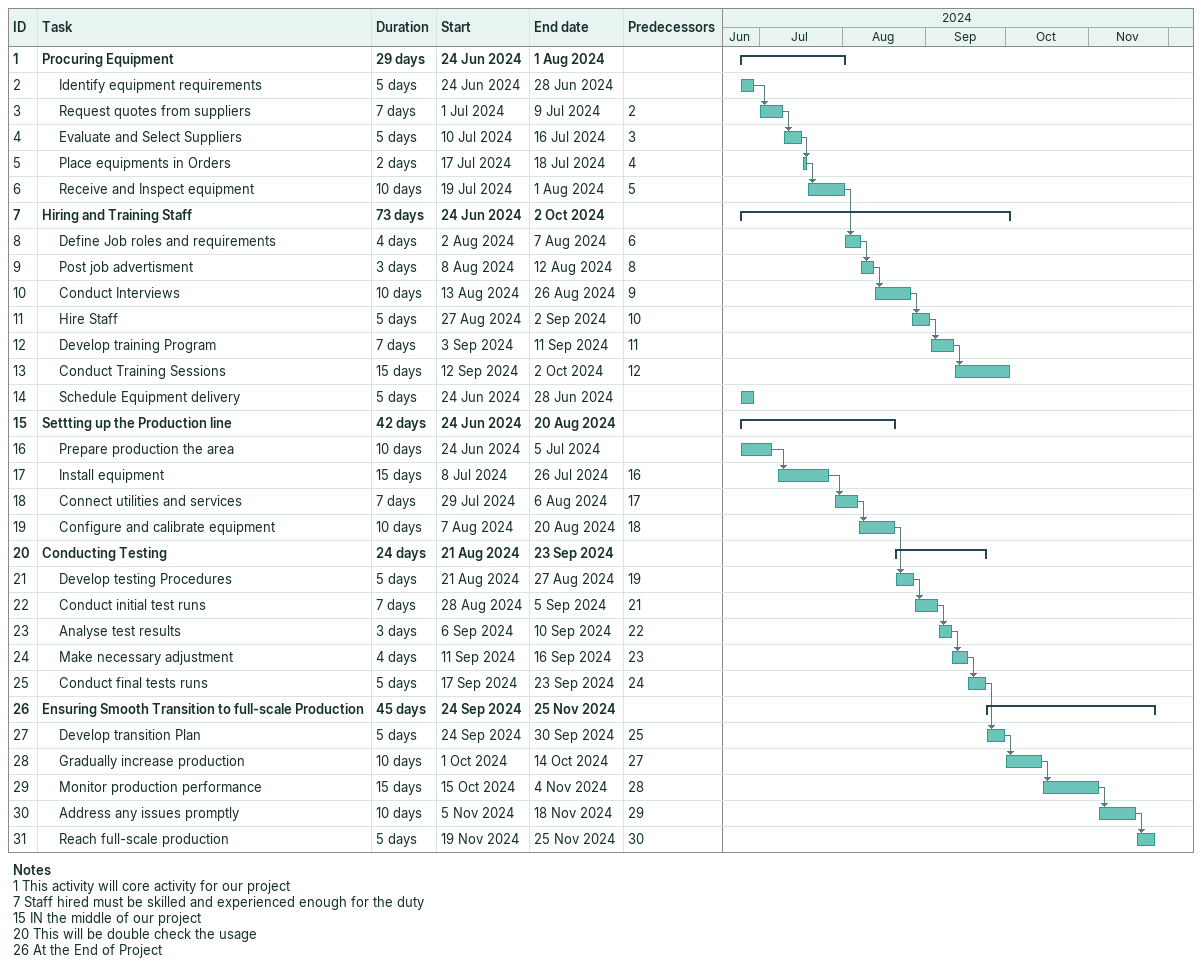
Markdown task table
| ID | Level | Task | Duration | Start | Finish | Predecessors |
|---|---|---|---|---|---|---|
| 1 | 1 | **Procuring Equipment** | 29d | 2024-06-24 | 2024-08-01 |  |
| 2 | 2 | Identify equipment requirements | 5d | 2024-06-24 | 2024-06-28 |  |
| 3 | 2 | Request quotes from suppliers | 7d | 2024-07-01 | 2024-07-09 | 2 |
| 4 | 2 | Evaluate and Select Suppliers | 5d | 2024-07-10 | 2024-07-16 | 3 |
| 5 | 2 | Place equipments in Orders | 2d | 2024-07-17 | 2024-07-18 | 4 |
| 6 | 2 | Receive and Inspect equipment | 10d | 2024-07-19 | 2024-08-01 | 5 |
| 7 | 1 | **Hiring and Training Staff** | 73d | 2024-06-24 | 2024-10-02 |  |
| 8 | 2 | Define Job roles and requirements | 4d | 2024-08-02 | 2024-08-07 | 6 |
| 9 | 2 | Post job advertisment | 3d | 2024-08-08 | 2024-08-12 | 8 |
| 10 | 2 | Conduct Interviews | 10d | 2024-08-13 | 2024-08-26 | 9 |
| 11 | 2 | Hire Staff | 5d | 2024-08-27 | 2024-09-02 | 10 |
| 12 | 2 | Develop training Program | 7d | 2024-09-03 | 2024-09-11 | 11 |
| 13 | 2 | Conduct Training Sessions | 15d | 2024-09-12 | 2024-10-02 | 12 |
| 14 | 2 | Schedule Equipment delivery | 5d | 2024-06-24 | 2024-06-28 |  |
| 15 | 1 | **Settting up the Production line** | 42d | 2024-06-24 | 2024-08-20 |  |
| 16 | 2 | Prepare production the area | 10d | 2024-06-24 | 2024-07-05 |  |
| 17 | 2 | Install equipment | 15d | 2024-07-08 | 2024-07-26 | 16 |
| 18 | 2 | Connect utilities and services | 7d | 2024-07-29 | 2024-08-06 | 17 |
| 19 | 2 | Configure and calibrate equipment | 10d | 2024-08-07 | 2024-08-20 | 18 |
| 20 | 1 | **Conducting Testing** | 24d | 2024-08-21 | 2024-09-23 |  |
| 21 | 2 | Develop testing Procedures | 5d | 2024-08-21 | 2024-08-27 | 19 |
| 22 | 2 | Conduct initial test runs | 7d | 2024-08-28 | 2024-09-05 | 21 |
| 23 | 2 | Analyse test results | 3d | 2024-09-06 | 2024-09-10 | 22 |
| 24 | 2 | Make necessary adjustment | 4d | 2024-09-11 | 2024-09-16 | 23 |
| 25 | 2 | Conduct final tests runs | 5d | 2024-09-17 | 2024-09-23 | 24 |
| 26 | 1 | **Ensuring Smooth Transition to full-scale Production** | 45d | 2024-09-24 | 2024-11-25 |  |
| 27 | 2 | Develop transition Plan | 5d | 2024-09-24 | 2024-09-30 | 25 |
| 28 | 2 | Gradually increase production | 10d | 2024-10-01 | 2024-10-14 | 27 |
| 29 | 2 | Monitor production performance | 15d | 2024-10-15 | 2024-11-04 | 28 |
| 30 | 2 | Address any issues promptly | 10d | 2024-11-05 | 2024-11-18 | 29 |
| 31 | 2 | Reach full-scale production | 5d | 2024-11-19 | 2024-11-25 | 30 |

Notes
- 1: This activity will core activity for our project
- 7: Staff hired must be skilled and experienced enough for the duty
- 15: IN the middle of our project
- 20: This will be double check the usage
- 26: At the End of Project
